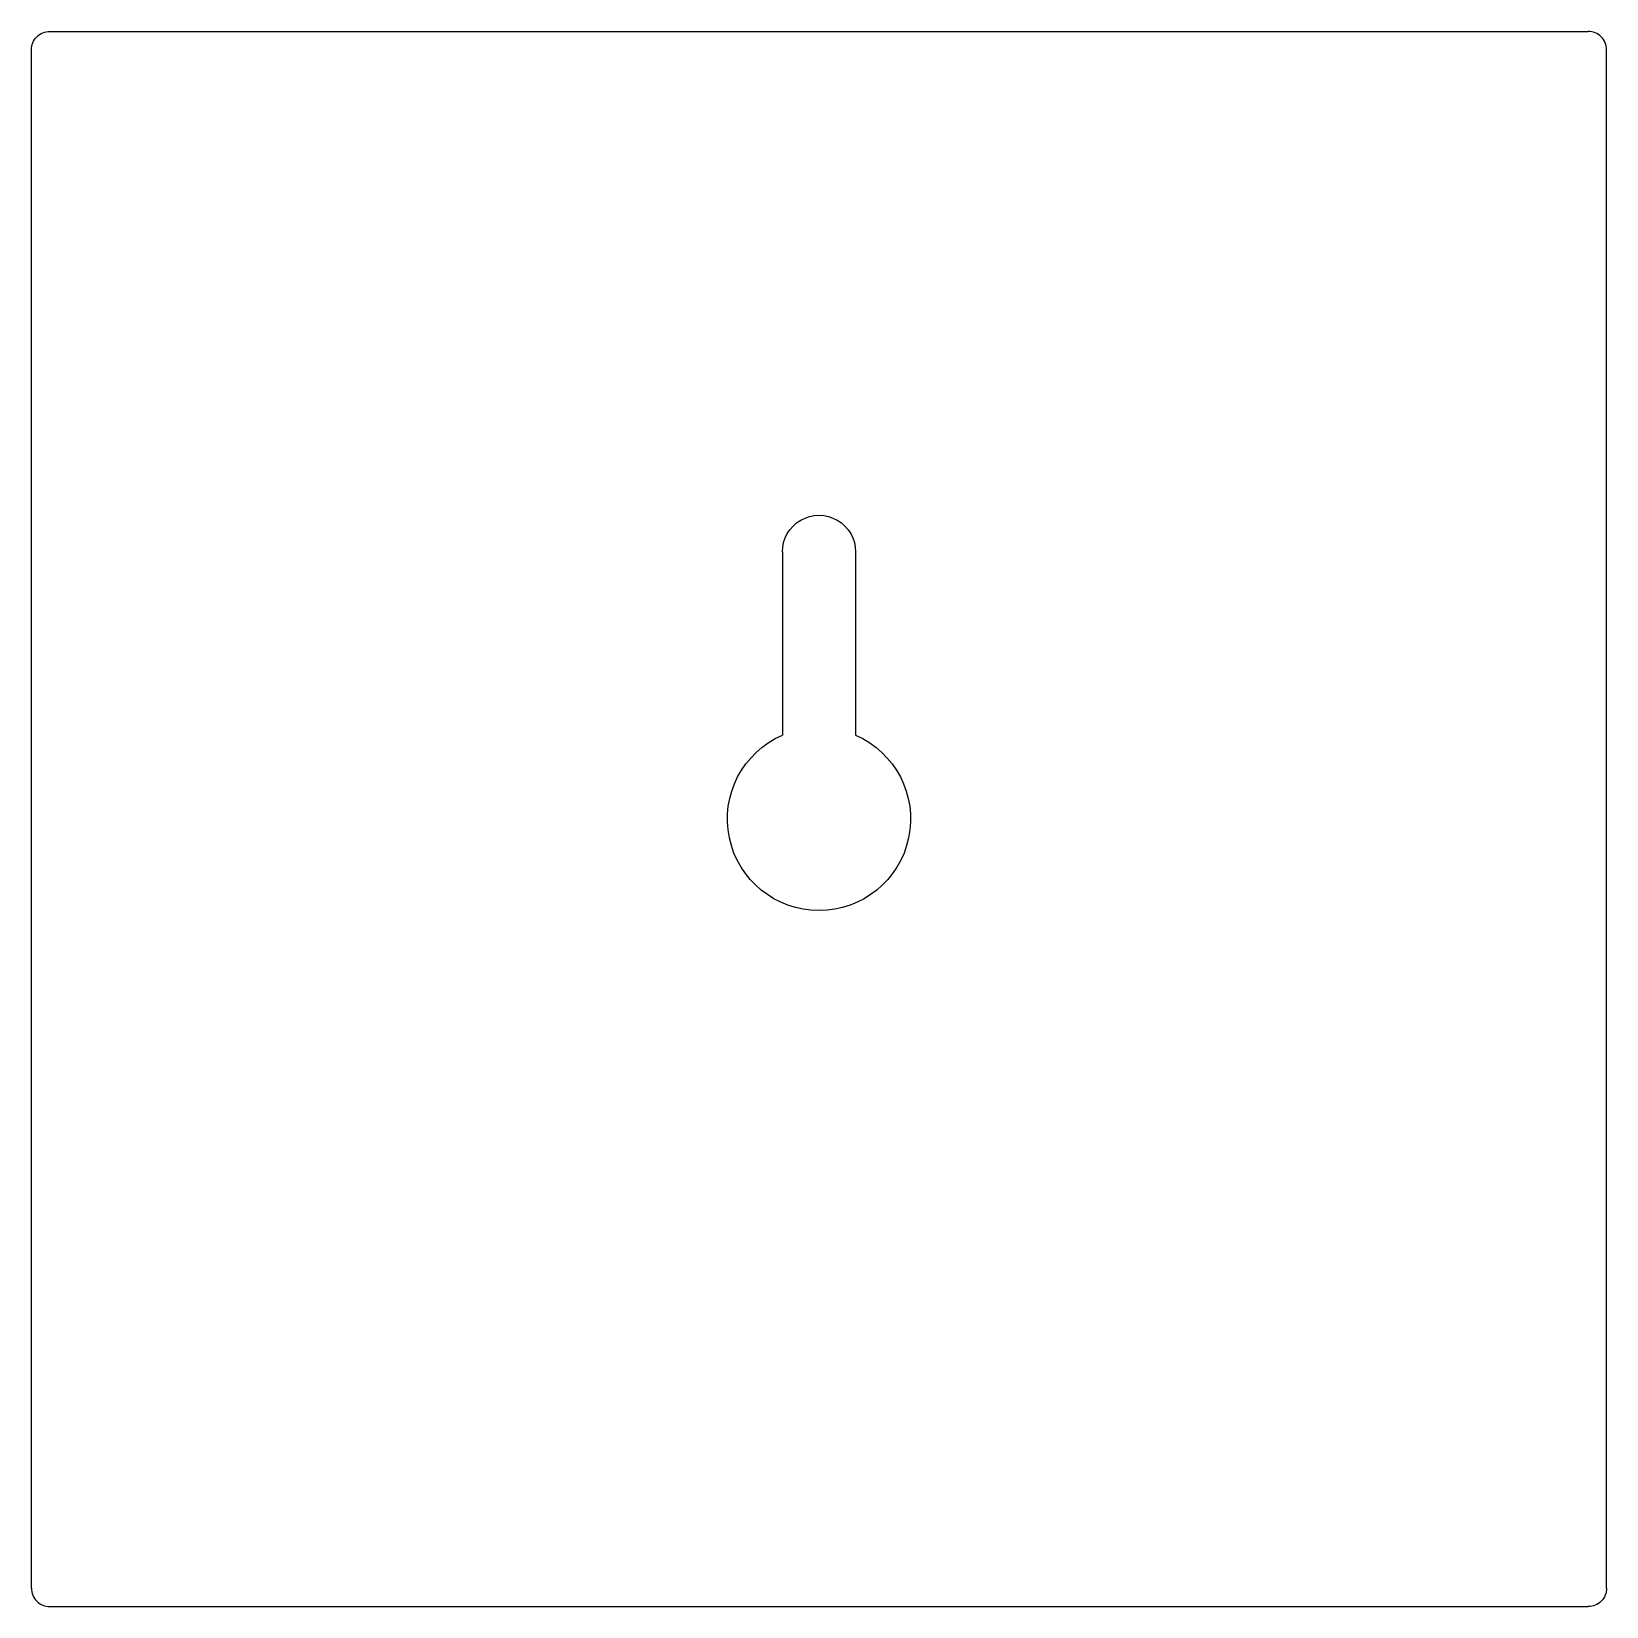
# Model space of a CAD drawing. Extents: x 0.2 to 24.5, y 63.2 to 87.5.
import ezdxf

# ---------------------------------------------------------------- set-up
doc = ezdxf.new("R2010")
doc.units = 0
doc.layers.get('0').update_dxf_attribs({"linetype": 'CONTINUOUS'})

msp = doc.modelspace()

# ---------------------------------------------------------------- linework, layer by layer
at = {"color": 7}
for points in [[(0.524933, 87.477289), (24.2316, 87.477289)], [(0.242711, 63.4884), (0.242711, 87.195067)], [(24.513822, 63.4884), (24.513822, 87.195067)], [(11.813822, 79.45726), (11.813822, 76.635038)], [(12.942711, 79.45726), (12.942711, 76.635038)], [(0.524933, 63.206178), (24.2316, 63.206178)]]:
    msp.add_lwpolyline(points, dxfattribs=at)
for points in [[(0.242711, 87.195067), (0.242711, 87.269917), (0.272445, 87.341701), (0.325372, 87.394628)], [(0.325372, 87.394628), (0.378299, 87.447555), (0.450083, 87.477289), (0.524933, 87.477289)], [(24.431161, 87.394628), (24.378234, 87.447555), (24.30645, 87.477289), (24.2316, 87.477289)], [(24.513822, 87.195067), (24.513822, 87.269917), (24.484088, 87.341701), (24.431161, 87.394628)], [(11.813822, 79.45726), (11.813822, 79.658917), (11.921405, 79.845255), (12.096044, 79.946083)], [(12.096044, 79.946083), (12.270684, 80.046912), (12.485849, 80.046912), (12.660489, 79.946083)], [(12.660489, 79.946083), (12.835129, 79.845255), (12.942711, 79.658917), (12.942711, 79.45726)], [(10.996921, 75.05343), (10.860398, 75.707551), (11.201391, 76.367751), (11.813822, 76.635038)], [(12.942711, 76.635038), (13.555142, 76.367751), (13.896135, 75.707551), (13.759612, 75.05343)], [(12.378267, 73.930622), (11.71005, 73.930622), (11.133444, 74.399308), (10.996921, 75.05343)], [(13.759612, 75.05343), (13.623089, 74.399308), (13.046483, 73.930622), (12.378267, 73.930622)], [(0.242711, 63.4884), (0.242711, 63.41355), (0.272445, 63.341766), (0.325372, 63.288839)], [(24.513822, 63.4884), (24.513822, 63.41355), (24.484088, 63.341766), (24.431161, 63.288839)], [(0.325372, 63.288839), (0.378299, 63.235912), (0.450083, 63.206178), (0.524933, 63.206178)], [(24.431161, 63.288839), (24.378234, 63.235912), (24.30645, 63.206178), (24.2316, 63.206178)]]:
    msp.add_open_spline(points, degree=3, dxfattribs=at)

doc.saveas('drawing.dxf')
